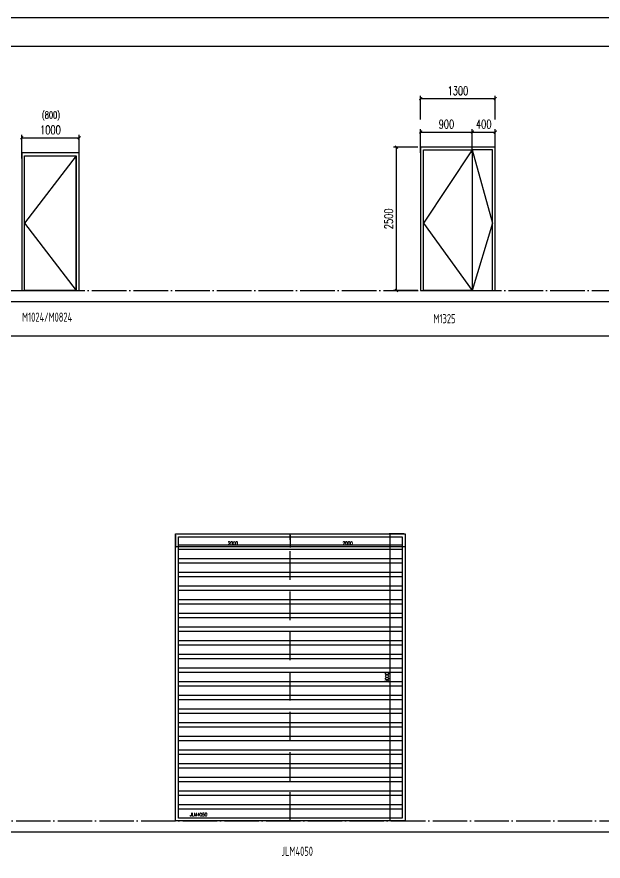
# Model space of a CAD drawing. Extents: x -2377130 to 293730, y -2 to 754590.
# Drawn here: x -1086204 to -1075990, y 436221 to 450932 of the extents above; entities that cross this region are included whole.
import ezdxf
from ezdxf.enums import TextEntityAlignment as Align

# ---------------------------------------------------------------- set-up
doc = ezdxf.new("R2010")
doc.units = 0
doc.header["$LTSCALE"] = 1000
doc.header["$MEASUREMENT"] = 0
doc.linetypes.add('__DASH', pattern=[0.35, 0.25, -0.1])
doc.linetypes.add('DOTE', pattern=[2.42, 2, -0.2, 0.02, -0.2])
doc.layers.get('Defpoints').update_dxf_attribs({"color": 210})
for name, color, linetype in [('0-cxFrame', 155, 'Continuous'), ('A-AXIS-DOTE', 14, 'DOTE'), ('A-AXIS-DP', 126, 'Continuous'), ('A-CURTAIN', 134, 'Continuous'), ('A-HATCH-2', 251, 'Continuous'), ('A-LIN-V', 9, 'Continuous'), ('A-TEXT', 61, 'Continuous'), ('A-WINDOW', 140, 'Continuous'), ('A-门窗表显示尺寸', 160, 'Continuous')]:
    doc.layers.add(name, color=color, linetype=linetype)
doc.layers.add('0-cxText', color=131, linetype='Continuous', lineweight=25)
doc.styles.add('_TCH_DIM_T3', font='SIMPLEX', dxfattribs={"width": 0.705882, "bigfont": 'GBCBIG'})
doc.styles.add('A-DIM_T3', font='SIMPLEX', dxfattribs={"width": 0.705882, "bigfont": 'GBCBIG'})
doc.styles.add('A-STANDARD', font='SIMPLEX', dxfattribs={"bigfont": 'GBCBIG'})
doc.styles.add('cx_tuming', font='simhei.ttf')
doc.styles.add('cx_tuqian1', font='')
doc.styles.add('EXPO2012', font='@TSSDENG', dxfattribs={"width": 0.7, "bigfont": '@TSSDCHN'})
doc.styles.add('黑体', font='simhei.ttf', dxfattribs={"height": 12})
doc.styles.get('cx_tuqian1').set_extended_font_data('SimSun')
doc.dimstyles.new('_TCH_ARCH&&50', dxfattribs={"dimtxt": 148.75, "dimasz": 50, "dimexe": 50, "dimexo": 50, "dimgap": 63.125, "dimtad": 1, "dimdec": 0, "dimzin": 0, "dimdsep": 46, "dimtxsty": '_TCH_DIM_T3', "dimblk": 'ARCHTICK', "dimcen": 0.09, "dimclrt": 7, "dimazin": 2, "dimtfac": 1, "dimtdec": 0, "dimtix": 1, "dimtmove": 2, "dimatfit": 3, "dimfxl": 0, "dimtolj": 1, "dimtzin": 0, "dimarcsym": 0})
doc.dimstyles.new('A-DIM&&20', dxfattribs={"dimtxt": 59.5, "dimasz": 20, "dimexe": 20, "dimexo": 20, "dimgap": 25.25, "dimtad": 1, "dimdec": 0, "dimzin": 0, "dimdsep": 46, "dimtxsty": 'A-DIM_T3', "dimblk": 'ARCHTICK', "dimcen": 0.09, "dimclrt": 7, "dimazin": 2, "dimtfac": 1, "dimtdec": 0, "dimtix": 1, "dimtmove": 2, "dimatfit": 3, "dimfxl": 0, "dimtolj": 1, "dimtzin": 0, "dimarcsym": 0})

# ---------------------------------------------------------------- blocks, each defined once
blk = doc.blocks.new('TK22.A1 L(Dragon)')
at = {"layer": '0-cxFrame', "color": 7, "const_width": 0.5}
blk.add_lwpolyline([(0, 0), (-841, 0), (-841, 594), (0, 594)], close=True, dxfattribs=at)
at = {"layer": '0-cxFrame', "const_width": 0.5}
blk.add_lwpolyline([(-80, 10), (-821, 10), (-821, 584), (-80, 584)], close=True, dxfattribs=at)
at = {"style": '黑体', "flags": 4}
blk.add_attdef('图幅', text='', height=3.3, dxfattribs=at).set_placement((-40, 3), align=Align.RIGHT)
at = {"layer": '0-cxText', "flags": 4}
for tag, height, style, p in [('建设单位', 3.5, 'cx_tuming', (-45, 240)), ('项目名称', 3.5, 'cx_tuming', (-45, 210)), ('子项名称', 3.5, 'cx_tuming', (-45, 180)), ('工程编号', 3.3, 'cx_tuqian1', (-35, 165)), ('图名1', 3.5, 'cx_tuming', (-45, 87)), ('图名2', 3.5, 'cx_tuming', (-45, 79)), ('图名3', 3.5, 'cx_tuming', (-45, 71)), ('出图日期', 3.3, 'cx_tuqian1', (-39, 60)), ('专业', 3.3, 'cx_tuqian1', (-55, 52)), ('图号', 3.3, 'cx_tuqian1', (-55, 44)), ('版次', 3.3, 'cx_tuqian1', (-20, 44))]:
    blk.add_attdef(tag, text='', height=height, dxfattribs=dict(at, style=style)).set_placement(p, align=Align.MIDDLE)
at = {"layer": 'Defpoints', "color": 6, "flags": 4}
for tag, height, style, p in [('tufu', 3.3, '黑体', (-12, 12)), ('dwfname', 4, 'cx_tuqian1', (-80, 3))]:
    blk.add_attdef(tag, text='', height=height, dxfattribs=dict(at, style=style)).set_placement(p, align=Align.RIGHT)
blk = doc.blocks.new('_ArchTick')
at = {"color": 0, "linetype": 'ByBlock', "const_width": 0.4}
blk.add_lwpolyline([(-0.5, -0.5), (0.5, 0.5)], dxfattribs=at)
blk = doc.blocks.new('*D112')
at = {"layer": 'A-门窗表显示尺寸', "color": 0, "lineweight": -2}
for p, q in [((-1079460, 441922), (-1079720, 441922)), ((-1079700, 436922), (-1079700, 441922)), ((-1079460, 436922), (-1079720, 436922))]:
    blk.add_line(p, q, dxfattribs=at)
at = {"layer": 'Defpoints', "color": 0}
for p in [(-1079700, 441922), (-1079440, 441922), (-1079440, 436922)]:
    blk.add_point(p, dxfattribs=at)
at = {"layer": 'A-门窗表显示尺寸', "color": 0, "lineweight": -2, "xscale": 20, "yscale": 20, "zscale": 20}
for p, rotation in [((-1079700, 441922), 90), ((-1079700, 436922), 270)]:
    blk.add_blockref('_ArchTick', p, dxfattribs=dict(at, rotation=rotation))
at = {"layer": 'A-门窗表显示尺寸', "color": 7, "insert": (-1079755, 439422), "char_height": 59.5, "attachment_point": 5, "rotation": 90, "style": 'A-DIM_T3'}
blk.add_mtext('\\A1;5000', dxfattribs=at)
blk = doc.blocks.new('*D113')
at = {"layer": 'A-门窗表显示尺寸', "color": 0, "lineweight": -2}
for p, q in [((-1081440, 441902), (-1081440, 441685)), ((-1079440, 441902), (-1079440, 441685)), ((-1081440, 441705), (-1079440, 441705))]:
    blk.add_line(p, q, dxfattribs=at)
at = {"layer": 'Defpoints', "color": 0}
for p in [(-1081440, 441922), (-1079440, 441922), (-1079440, 441705)]:
    blk.add_point(p, dxfattribs=at)
at = {"layer": 'A-门窗表显示尺寸', "color": 0, "lineweight": -2, "xscale": 20, "yscale": 20, "zscale": 20, "rotation": 180}
blk.add_blockref('_ArchTick', (-1081440, 441705), dxfattribs=at)
at = {"layer": 'A-门窗表显示尺寸', "color": 0, "lineweight": -2, "xscale": 20, "yscale": 20, "zscale": 20}
blk.add_blockref('_ArchTick', (-1079440, 441705), dxfattribs=at)
at = {"layer": 'A-门窗表显示尺寸', "color": 7, "insert": (-1080440, 441760), "char_height": 59.5, "attachment_point": 5, "style": 'A-DIM_T3'}
blk.add_mtext('\\A1;2000', dxfattribs=at)
blk = doc.blocks.new('*D114')
at = {"layer": 'A-门窗表显示尺寸', "color": 0, "lineweight": -2}
for p, q in [((-1083440, 441902), (-1083440, 441685)), ((-1081440, 441902), (-1081440, 441685)), ((-1083440, 441705), (-1081440, 441705))]:
    blk.add_line(p, q, dxfattribs=at)
at = {"layer": 'Defpoints', "color": 0}
for p in [(-1083440, 441922), (-1081440, 441922), (-1081440, 441705)]:
    blk.add_point(p, dxfattribs=at)
at = {"layer": 'A-门窗表显示尺寸', "color": 0, "lineweight": -2, "xscale": 20, "yscale": 20, "zscale": 20, "rotation": 180}
blk.add_blockref('_ArchTick', (-1083440, 441705), dxfattribs=at)
at = {"layer": 'A-门窗表显示尺寸', "color": 0, "lineweight": -2, "xscale": 20, "yscale": 20, "zscale": 20}
blk.add_blockref('_ArchTick', (-1081440, 441705), dxfattribs=at)
at = {"layer": 'A-门窗表显示尺寸', "color": 7, "insert": (-1082440, 441760), "char_height": 59.5, "attachment_point": 5, "style": 'A-DIM_T3'}
blk.add_mtext('\\A1;2000', dxfattribs=at)
blk = doc.blocks.new('*D115')
at = {"layer": 'A-AXIS-DP', "color": 0, "lineweight": -2}
for p, q in [((-1079170, 449145), (-1079170, 449558)), ((-1079170, 449508), (-1077870, 449508)), ((-1077870, 449145), (-1077870, 449558))]:
    blk.add_line(p, q, dxfattribs=at)
at = {"layer": 'Defpoints', "color": 0}
for p in [(-1077870, 449508), (-1079170, 449095), (-1077870, 449095)]:
    blk.add_point(p, dxfattribs=at)
at = {"layer": 'A-AXIS-DP', "color": 0, "lineweight": -2, "xscale": 50, "yscale": 50, "zscale": 50, "rotation": 180}
blk.add_blockref('_ArchTick', (-1079170, 449508), dxfattribs=at)
at = {"layer": 'A-AXIS-DP', "color": 0, "lineweight": -2, "xscale": 50, "yscale": 50, "zscale": 50}
blk.add_blockref('_ArchTick', (-1077870, 449508), dxfattribs=at)
at = {"layer": 'A-AXIS-DP', "color": 7, "insert": (-1078520, 449645), "char_height": 148.8, "attachment_point": 5, "style": '_TCH_DIM_T3'}
blk.add_mtext('\\A1;1300', dxfattribs=at)
blk = doc.blocks.new('*D116')
at = {"layer": 'A-AXIS-DP', "color": 0, "lineweight": -2}
for p, q in [((-1079170, 448563), (-1079170, 448976)), ((-1079170, 448926), (-1078270, 448926)), ((-1078270, 448563), (-1078270, 448976))]:
    blk.add_line(p, q, dxfattribs=at)
at = {"layer": 'Defpoints', "color": 0}
for p in [(-1078270, 448926), (-1079170, 448513), (-1078270, 448513)]:
    blk.add_point(p, dxfattribs=at)
at = {"layer": 'A-AXIS-DP', "color": 0, "lineweight": -2, "xscale": 50, "yscale": 50, "zscale": 50, "rotation": 180}
blk.add_blockref('_ArchTick', (-1079170, 448926), dxfattribs=at)
at = {"layer": 'A-AXIS-DP', "color": 0, "lineweight": -2, "xscale": 50, "yscale": 50, "zscale": 50}
blk.add_blockref('_ArchTick', (-1078270, 448926), dxfattribs=at)
at = {"layer": 'A-AXIS-DP', "color": 7, "insert": (-1078720, 449063), "char_height": 148.8, "attachment_point": 5, "style": '_TCH_DIM_T3'}
blk.add_mtext('\\A1;900', dxfattribs=at)
blk = doc.blocks.new('*D117')
at = {"layer": 'A-AXIS-DP', "color": 0, "lineweight": -2}
for p, q in [((-1078270, 448563), (-1078270, 448976)), ((-1078270, 448926), (-1077870, 448926)), ((-1077870, 448563), (-1077870, 448976))]:
    blk.add_line(p, q, dxfattribs=at)
at = {"layer": 'Defpoints', "color": 0}
for p in [(-1077870, 448926), (-1078270, 448513), (-1077870, 448513)]:
    blk.add_point(p, dxfattribs=at)
at = {"layer": 'A-AXIS-DP', "color": 0, "lineweight": -2, "xscale": 50, "yscale": 50, "zscale": 50, "rotation": 180}
blk.add_blockref('_ArchTick', (-1078270, 448926), dxfattribs=at)
at = {"layer": 'A-AXIS-DP', "color": 0, "lineweight": -2, "xscale": 50, "yscale": 50, "zscale": 50}
blk.add_blockref('_ArchTick', (-1077870, 448926), dxfattribs=at)
at = {"layer": 'A-AXIS-DP', "color": 7, "insert": (-1078070, 449063), "char_height": 148.8, "attachment_point": 5, "style": '_TCH_DIM_T3'}
blk.add_mtext('\\A1;400', dxfattribs=at)
blk = doc.blocks.new('*D118')
at = {"layer": 'A-AXIS-DP', "color": 0, "lineweight": -2}
for p, q in [((-1079220, 448663), (-1079640, 448663)), ((-1079590, 446163), (-1079590, 448663)), ((-1079220, 446163), (-1079640, 446163))]:
    blk.add_line(p, q, dxfattribs=at)
at = {"layer": 'Defpoints', "color": 0}
for p in [(-1079590, 448663), (-1079170, 448663), (-1079170, 446163)]:
    blk.add_point(p, dxfattribs=at)
at = {"layer": 'A-AXIS-DP', "color": 0, "lineweight": -2, "xscale": 50, "yscale": 50, "zscale": 50}
for p, rotation in [((-1079590, 448663), 90), ((-1079590, 446163), 270)]:
    blk.add_blockref('_ArchTick', p, dxfattribs=dict(at, rotation=rotation))
at = {"layer": 'A-AXIS-DP', "color": 7, "insert": (-1079727, 447413), "char_height": 148.8, "attachment_point": 5, "rotation": 90, "style": '_TCH_DIM_T3'}
blk.add_mtext('\\A1;2500', dxfattribs=at)
blk = doc.blocks.new('*D124')
at = {"layer": 'A-AXIS-DP', "color": 0, "lineweight": -2}
for p, q in [((-1086119, 448463), (-1086119, 448876)), ((-1085119, 448463), (-1085119, 448876)), ((-1086119, 448826), (-1085119, 448826))]:
    blk.add_line(p, q, dxfattribs=at)
at = {"layer": 'Defpoints', "color": 0}
for p in [(-1085119, 448826), (-1086119, 448413), (-1085119, 448413)]:
    blk.add_point(p, dxfattribs=at)
at = {"layer": 'A-AXIS-DP', "color": 0, "lineweight": -2, "xscale": 50, "yscale": 50, "zscale": 50, "rotation": 180}
blk.add_blockref('_ArchTick', (-1086119, 448826), dxfattribs=at)
at = {"layer": 'A-AXIS-DP', "color": 0, "lineweight": -2, "xscale": 50, "yscale": 50, "zscale": 50}
blk.add_blockref('_ArchTick', (-1085119, 448826), dxfattribs=at)
at = {"layer": 'A-AXIS-DP', "color": 7, "insert": (-1085619, 448963), "char_height": 148.8, "attachment_point": 5, "style": '_TCH_DIM_T3'}
blk.add_mtext('\\A1;1000', dxfattribs=at)

msp = doc.modelspace()

# ---------------------------------------------------------------- hatches: boundary and pattern name
at = {"layer": 'A-HATCH-2'}
h = msp.add_hatch(dxfattribs=at)
h.set_pattern_fill('ANSI32', color=256, scale=50, angle=45)
h.set_pattern_definition([(180, (559540.16, -80315.44), (-1e-14, -238.125), []), (180, (559460.8, -80236.06), (-1e-14, -238.125), [])])
h.paths.add_polyline_path([(-1083390, 441872), (-1079490, 441872), (-1079490, 436972), (-1083390, 436972)])

# ---------------------------------------------------------------- linework, layer by layer
at = {"layer": 'A-AXIS-DOTE', "linetype": 'DOTE', "ltscale": 0.3}
for p, q in [((-1095060, 446163.2), (-1074559.3, 446163.2)), ((-1098560, 436922), (-1061510, 436922))]:
    msp.add_line(p, q, dxfattribs=at)
at = {"layer": 'A-AXIS-DOTE', "linetype": '__DASH', "ltscale": 2}
msp.add_line((-1081440, 436922), (-1081440, 441922), dxfattribs=at)
at = {"layer": 'A-CURTAIN'}
for p, q in [((-1095060, 445970.6), (-1074559.3, 445970.6)), ((-1074559.3, 445370.6), (-1095060, 445370.6)), ((-1098560, 436729.4), (-1061510, 436729.4))]:
    msp.add_line(p, q, dxfattribs=at)
at = {"layer": 'A-HATCH-2', "elevation": 1500}
for points in [[(-1078270, 448613.2), (-1079120, 447338.2), (-1078270, 446163.2)], [(-1078270, 448613.2), (-1077920, 447338.2), (-1078270, 446163.2)], [(-1085169.1, 448513.2), (-1086069.1, 447338.2), (-1085169.1, 446163.2)]]:
    msp.add_lwpolyline(points, dxfattribs=at)
at = {"layer": 'A-LIN-V'}
msp.add_lwpolyline([(-1083440, 441922), (-1079440, 441922), (-1079440, 436922), (-1083440, 436922)], close=True, dxfattribs=at)
at = {"layer": 'A-WINDOW'}
for points in [[(-1085119.1, 448563.2), (-1086119.1, 448563.2), (-1086119.1, 446163.2), (-1085119.1, 446163.2)], [(-1077870, 448663.2), (-1079170, 448663.2), (-1079170, 446163.2), (-1077870, 446163.2)]]:
    msp.add_lwpolyline(points, close=True, dxfattribs=at)
at = {"layer": 'A-WINDOW', "elevation": 1500}
for points in [[(-1079120, 448613.2), (-1078270, 448613.2), (-1078270, 446163.2), (-1079120, 446163.2)], [(-1077920, 448613.2), (-1078270, 448613.2), (-1078270, 446163.2), (-1077920, 446163.2)], [(-1086069.1, 448513.2), (-1085169.1, 448513.2), (-1085169.1, 446163.2), (-1086069.1, 446163.2)], [(-1085169.1, 448513.2), (-1085169.1, 448513.2), (-1085169.1, 446163.2), (-1085169.1, 446163.2)]]:
    msp.add_lwpolyline(points, close=True, dxfattribs=at)
at = {"layer": 'A-门窗表显示尺寸'}
msp.add_lwpolyline([(-1083390, 441872), (-1079490, 441872), (-1079490, 436972), (-1083390, 436972)], close=True, dxfattribs=at)

# ---------------------------------------------------------------- block references
at = {"layer": '0-cxFrame', "xscale": 50, "yscale": 50, "zscale": 50}
msp.add_blockref('TK22.A1 L(Dragon)', (-1057510, 421220), dxfattribs=at)

# ---------------------------------------------------------------- texts
at = {"layer": 'A-AXIS-DP', "color": 7, "insert": (-1085609.6, 449203.7), "char_height": 119, "width": 928, "attachment_point": 5, "style": '_TCH_DIM_T3'}
msp.add_mtext('\\A1;(800)', dxfattribs=at)
at = {"layer": 'A-TEXT', "color": 4, "ltscale": 100, "style": 'EXPO2012', "width": 0.7}
for s, p in [('M1024/M0824', (-1086112.4, 445620.3, 1500)), ('M1325', (-1078945.5, 445593.4, 1500)), ('JLM4050', (-1081595.5, 436312.8, 1500))]:
    msp.add_text(s, height=160, dxfattribs=at).set_placement(p)
at = {"layer": 'A-门窗表显示尺寸', "color": 3, "style": 'A-STANDARD', "width": 0.705882}
msp.add_text('JLM4050', height=59.5, dxfattribs=at).set_placement((-1083189.8, 437002))

# ---------------------------------------------------------------- dimensions: what is measured, and where the dimension line sits
at = {"layer": 'A-AXIS-DP'}
for p1, p2, distance, picture, middle in [((-1079170, 449095), (-1077870, 449095), 412.8, '*D115', (-1078520, 449645.2)), ((-1079170, 448513.2), (-1078270, 448513.2), 412.8, '*D116', (-1078720, 449063.5)), ((-1078270, 448513.2), (-1077870, 448513.2), 412.8, '*D117', (-1078070, 449063.5)), ((-1086119.1, 448413.2), (-1085119.1, 448413.2), 412.8, '*D124', (-1085619.1, 448963.5)), ((-1079170, 446163.2), (-1079170, 448663.2), 419.7, '*D118', (-1079727.2, 447413.2))]:
    dim = msp.add_aligned_dim(p1=p1, p2=p2, distance=distance, dimstyle='_TCH_ARCH&&50', dxfattribs=at)
    dim.commit()
    dim.dimension.update_dxf_attribs({"geometry": picture, "text_midpoint": middle})
at = {"layer": 'A-门窗表显示尺寸'}
for p1, p2, distance, picture, middle in [((-1079440, 436922), (-1079440, 441922), 260.4, '*D112', (-1079755.4, 439422)), ((-1083440, 441922), (-1081440, 441922), -217.5, '*D114', (-1082440, 441759.6)), ((-1081440, 441922), (-1079440, 441922), -217.5, '*D113', (-1080440, 441759.6))]:
    dim = msp.add_aligned_dim(p1=p1, p2=p2, distance=distance, dimstyle='A-DIM&&20', dxfattribs=at)
    dim.commit()
    dim.dimension.update_dxf_attribs({"geometry": picture, "text_midpoint": middle})

doc.saveas('drawing.dxf')
